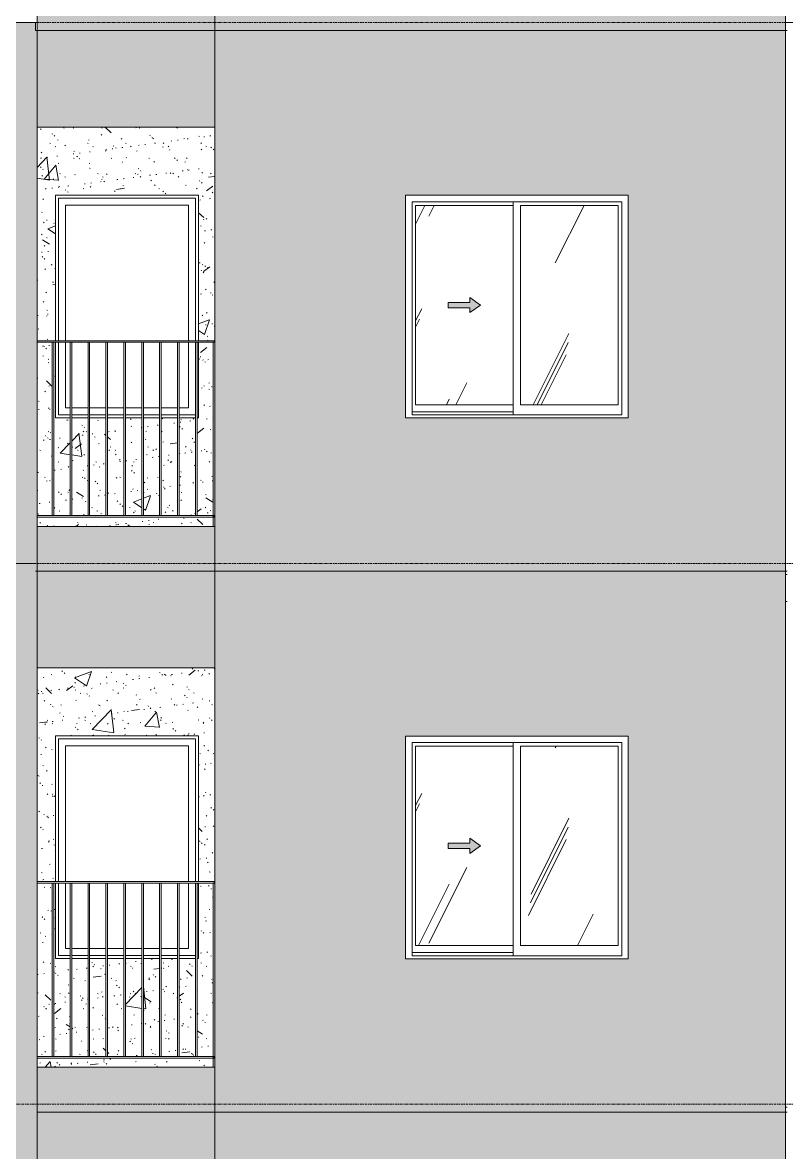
# Model space of a CAD drawing. Header units: millimetres. Extents: x 1240 to 198004, y -7796 to 35300.
# Drawn here: x 126458 to 131261, y 18897 to 26000 of the extents above; entities that cross this region are included whole.
import ezdxf

# ---------------------------------------------------------------- set-up
doc = ezdxf.new("R2010")
doc.units = ezdxf.units.MM
doc.linetypes.add('1 NÉT CALL OUT', pattern=[6, 3, -3])
doc.linetypes.add('Centre', pattern=[31.75, 6.35, -4.7625, 15.875, -4.7625])
for name, color, linetype, lineweight in [('0-2', 50, 'Continuous', 5), ('A-DETL-GENF', 92, 'Continuous', 9), ('A-DETL-GENF-2', 92, '1 NÉT CALL OUT', 9), ('A-FLOR', 192, 'Continuous', 9), ('A-FLOR-2', 7, 'Continuous', 9), ('A-FLOR-HRAL', 11, 'Continuous', 9), ('A-FLOR-HRAL-1', 253, 'Continuous', 9), ('A-FLOR-LEVL-2', 51, 'Centre', 9), ('A-GLAZ', 151, 'Continuous', 9), ('A-GLAZ-1', 7, 'Continuous', 9), ('A-GLAZ-3', 7, '1 NÉT CALL OUT', 9), ('A-WALL', 113, 'Continuous', 9), ('A-WALL-PATT-2', 9, 'Continuous', 9), ('A-WALL-PATT-3', 111, 'Continuous', 5), ('A-WALL-PATT-4', 111, 'Continuous', 9), ('I-WALL', 2, 'Continuous', 9), ('I-WALL-1', 7, 'Continuous', 9)]:
    doc.layers.add(name, color=color, linetype=linetype, lineweight=lineweight)
pattern_1 = [(50, (0, 0), (1093.104, -95.634), [114.3, -1257.3]), (355, (0, 0), (-211.457, 1146.341), [91.44, -1005.84]), (100.451, (91.1, -8), (881.656, 1050.7), [97.14, -1068.54]), (46.184, (0, 304.8), (1626.475, -252.257), [171.45, -1885.95]), (96.636, (135.5, 283.8), (1424.416, 1484.565), [145.71, -1602.81]), (351.184, (0, 304.8), (1424.43, 1484.55), [137.16, -1508.76]), (21, (152.4, 228.6), (909.686, -613.591), [114.3, -1257.3]), (326, (152.4, 228.6), (370.812, 1105.129), [91.44, -1005.84]), (71.451, (228.2, 177.5), (1280.503, 491.528), [97.14, -1068.54]), (37.5, (0, 0), (18.5313, 507.3303), [50.292, -943.356, 50.292, -970.788, -1009.65]), (37.5, (0, 0), (18.5313, 507.3303), [-2014.728, 50.292, -959.358]), (7.5, (0, 0), (400.9178, 601.0836), [50.292, -531.876, 50.292, -920.496, -384.81]), (7.5, (0, 0), (400.9178, 601.0836), [-1552.956, 50.292, -334.518]), (327.5, (-339.85, 0), (813.5452, -34.3737), [50.292, -330.708, 50.292, -1138.428, -1577.34]), (327.5, (-339.85, 0), (813.5452, -34.3737), [-1569.72, 50.292, -1527.048]), (317.5, (-492.25, 0), (888.7755, 152.56), [50.292, -445.008, 50.292, -739.14, -1120.14]), (317.5, (-492.25, 0), (888.7755, 152.56), [-1284.732, 50.292, -1069.848])]
pattern_2 = [(37.5, (0, 0), (-4.79953, 146.8239), [5.029, -110.795, 5.029, -124.511, -123.825]), (37.5, (0, 0), (-4.79953, 146.8239), [-245.364, 5.029, -118.796]), (7.5, (0, 0), (134.85743, 215.0472), [5.029, -57.455, 5.029, -99.365, -40.005]), (7.5, (0, 0), (134.85743, 215.0472), [-166.878, 5.029, -34.976]), (327.5, (-93.73, 0), (237.29776, 0.4316), [5.029, -33.071, 5.029, -132.131, -179.07]), (327.5, (-93.73, 0), (237.29776, 0.4316), [-175.26, 5.029, -174.041]), (317.5, (-93.73, 0), (229.06706, 66.8792), [5.029, -14.021, 5.029, -84.887, -102.87]), (317.5, (-93.73, 0), (229.06706, 66.8792), [-108.966, 5.029, -97.841])]
pattern_3 = [(63.435, (1790.26, 104.33), (-0.0014, 1524.001), [532.463, -2875.304]), (63.435, (266.26, 104.33), (-0.0014, 1524.001), [532.463, -2875.304]), (63.435, (2519.8, 398.8), (-0.0014, 1524.001), [532.463, -2875.304]), (63.435, (995.8, 398.8), (-0.0014, 1524.001), [532.463, -2875.304]), (63.435, (2409.4, 294.83), (-0.0014, 1524.001), [532.463, -2875.304]), (63.435, (885.4, 294.83), (-0.0014, 1524.001), [532.463, -2875.304]), (63.435, (2296.8, 890.1), (-0.0014, 1524.001), [258.802, -3148.965]), (63.435, (772.8, 890.1), (-0.0014, 1524.001), [258.802, -3148.965]), (63.435, (2223.2, 797.95), (-0.0014, 1524.001), [532.463, -2875.304]), (63.435, (699.2, 797.95), (-0.0014, 1524.001), [532.463, -2875.304]), (63.435, (2236.2, 864.1), (-0.0014, 1524.001), [532.463, -2875.304]), (63.435, (712.2, 864.1), (-0.0014, 1524.001), [532.463, -2875.304]), (63.435, (1621.35, 573.94), (-0.0014, 1524.001), [532.463, -2875.304]), (63.435, (97.35, 573.94), (-0.0014, 1524.001), [532.463, -2875.304]), (63.435, (1634.34, 651.9), (-0.0014, 1524.001), [532.463, -2875.304]), (63.435, (110.34, 651.9), (-0.0014, 1524.001), [532.463, -2875.304]), (63.435, (1637.84, 708.1), (-0.0014, 1524.001), [532.463, -2875.304]), (63.435, (113.84, 708.1), (-0.0014, 1524.001), [532.463, -2875.304])]
pattern_4 = [(63.435, (1790.26, 104.33), (-0.0014, 1524.001), [532.463, -2875.304]), (63.435, (266.26, 104.33), (-0.0014, 1524.001), [532.463, -2875.304]), (63.435, (2519.8, 398.8), (-0.0014, 1524.001), [532.463, -2875.304]), (63.435, (995.8, 398.8), (-0.0014, 1524.001), [532.463, -2875.304]), (63.435, (2409.4, 294.83), (-0.0014, 1524.001), [532.463, -2875.304]), (63.435, (885.4, 294.83), (-0.0014, 1524.001), [532.463, -2875.304]), (63.435, (2296.8, 890.1), (-0.0014, 1524.001), [258.802, -3148.965]), (63.435, (772.8, 890.1), (-0.0014, 1524.001), [258.802, -3148.965]), (63.435, (2223.2, 797.95), (-0.0014, 1524.001), [532.463, -2875.304]), (63.435, (699.2, 797.95), (-0.0014, 1524.001), [532.463, -2875.304]), (63.435, (2236.2, 864.1), (-0.0014, 1524.001), [532.463, -2875.304]), (63.435, (712.2, 864.1), (-0.0014, 1524.001), [532.463, -2875.304]), (63.435, (1621.35, 573.94), (-0.0014, 1524.001), [532.463, -2875.304]), (63.435, (97.35, 573.94), (-0.0014, 1524.001), [532.463, -2875.304]), (63.435, (1634.34, 651.9), (-0.0014, 1524.001), [532.463, -2875.304]), (63.435, (110.34, 651.9), (-0.0014, 1524.001), [532.463, -2875.304]), (63.435, (1637.84, 708.1), (-0.0014, 1524.001), [532.463, -2875.304]), (63.435, (113.84, 708.1), (-0.0014, 1524.001), [532.463, -2875.304])]

# ---------------------------------------------------------------- blocks, each defined once
blk = doc.blocks.new('NCV_TKTC_KET CAU_rvt-2-TKCS_MẶT ĐỨNG NỘI KHU 2')
at = {"layer": 'A-FLOR-2'}
blk.add_line((-65035.3, 22360), (-65045.3, 22360), dxfattribs=at)
blk = doc.blocks.new('M_Fixed - 900 x 1400-901190-TKCS_MẶT ĐỨNG NỘI KHU 2')
at = {"layer": 'A-GLAZ-1'}
for p, q in [((-61415.9, 7000), (-61415.9, 7896)), ((-61415.9, 7896), (-60553.9, 7896)), ((-60553.9, 7896), (-60553.9, 7000)), ((-61371.9, 7000), (-61371.9, 7852)), ((-61371.9, 7852), (-60597.9, 7852)), ((-60597.9, 7852), (-60597.9, 7000)), ((-61415.9, 6534), (-61415.9, 6990)), ((-61371.9, 6578), (-61371.9, 6990)), ((-60597.9, 6990), (-60597.9, 6578)), ((-61341.9, 6578), (-61371.9, 6578)), ((-61229.4, 6578), (-61331.9, 6578)), ((-61116.9, 6578), (-61219.4, 6578)), ((-61004.4, 6578), (-61106.9, 6578)), ((-60891.9, 6578), (-60994.4, 6578)), ((-60779.4, 6578), (-60881.9, 6578)), ((-60666.9, 6578), (-60769.4, 6578)), ((-60597.9, 6578), (-60656.9, 6578)), ((-61341.9, 6534), (-61415.9, 6534)), ((-61229.4, 6534), (-61331.9, 6534)), ((-61116.9, 6534), (-61219.4, 6534)), ((-61004.4, 6534), (-61106.9, 6534)), ((-60891.9, 6534), (-60994.4, 6534)), ((-60779.4, 6534), (-60881.9, 6534)), ((-60666.9, 6534), (-60769.4, 6534)), ((-60554.4, 6534), (-60656.9, 6534))]:
    blk.add_line(p, q, dxfattribs=at)
blk = doc.blocks.new('Railing - 10mm-901206-TKCS_MẶT ĐỨNG NỘI KHU 2')
at = {"layer": 'A-FLOR-HRAL-1'}
for p, q in [((-60554.4, 5900), (-60554.4, 6990)), ((-60544.4, 5900), (-60544.4, 6990))]:
    blk.add_line(p, q, dxfattribs=at)
blk = doc.blocks.new('Railing - 50 x 10mm-V285-TKCS_MẶT ĐỨNG NỘI KHU 2')
at = {"layer": 'A-FLOR-HRAL-1'}
for p in [(-68644, 5832.3), (-68635.3, 6990)]:
    blk.add_line(p, (-68644, 6990), dxfattribs=at)
blk = doc.blocks.new('Railing - Railing-V391-TKCS_MẶT ĐỨNG NỘI KHU 2')
at = {"layer": 'A-FLOR-HRAL-1'}
for p, q in [((-69751.9, 12700), (-68639, 12700)), ((-68639, 12690), (-69751.9, 12690)), ((-68639, 12700), (-68639, 12690))]:
    blk.add_line(p, q, dxfattribs=at)
for name, p in [('Railing - 10mm-901206-TKCS_MẶT ĐỨNG NỘI KHU 2', (-9102.1, 6800)), ('Railing - 10mm-901206-TKCS_MẶT ĐỨNG NỘI KHU 2', (-8989.6, 6800)), ('Railing - 10mm-901206-TKCS_MẶT ĐỨNG NỘI KHU 2', (-8877.1, 6800)), ('Railing - 10mm-901206-TKCS_MẶT ĐỨNG NỘI KHU 2', (-8764.6, 6800)), ('Railing - 10mm-901206-TKCS_MẶT ĐỨNG NỘI KHU 2', (-8652.1, 6800)), ('Railing - 10mm-901206-TKCS_MẶT ĐỨNG NỘI KHU 2', (-8539.6, 6800)), ('Railing - 10mm-901206-TKCS_MẶT ĐỨNG NỘI KHU 2', (-8427.1, 6800)), ('Railing - 10mm-901206-TKCS_MẶT ĐỨNG NỘI KHU 2', (-8314.6, 6800)), ('Railing - 10mm-901206-TKCS_MẶT ĐỨNG NỘI KHU 2', (-8202.1, 6800)), ('Railing - 50 x 10mm-V285-TKCS_MẶT ĐỨNG NỘI KHU 2', (0, 6800))]:
    blk.add_blockref(name, p)
blk = doc.blocks.new('Top Rail Type - Top Rail_Internal_-883598-TKCS_MẶT ĐỨNG NỘI KHU 2')
at = {"layer": 'A-FLOR-HRAL-1'}
for p, q in [((-68639, 7000), (-69751.9, 7000)), ((-68639, 6990), (-69751.9, 6990)), ((-68639, 7000), (-68639, 6990))]:
    blk.add_line(p, q, dxfattribs=at)
blk = doc.blocks.new('NCV_TKTC_TANG 6 - 8_rvt-4-TKCS_MẶT ĐỨNG NỘI KHU 2')
at = {"layer": 'A-WALL-PATT-2'}
h = blk.add_hatch(dxfattribs=at)
h.set_pattern_fill('FP_38', color=256, style=0, pattern_type=2)
h.set_pattern_definition(pattern_1)
h.paths.add_polyline_path([(-69605.1, 22832.3), (-68644, 22832.3), (-68644, 22890), (-69751.9, 22890), (-69751.9, 22832.3)])
h.paths.add_polyline_path([(-69309, 22900), (-69206.5, 22900), (-69206.5, 23515), (-69309, 23515), (-69309, 23008.6)])
h.paths.add_polyline_path([(-69196.5, 22900), (-69094, 22900), (-69094, 23515), (-69196.5, 23515), (-69196.5, 23034.3)])
h.paths.add_polyline_path([(-69084, 22900), (-68981.5, 22900), (-68981.5, 23515), (-69084, 23515), (-69084, 22937.2)])
h.paths.add_polyline_path([(-69319, 22900), (-69319, 23515), (-69421.5, 23515), (-69421.5, 22900)])
h.paths.add_polyline_path([(-69431.5, 22900), (-69431.5, 23515), (-69534, 23515), (-69534, 22900), (-69431.6, 22900)])
h.paths.add_polyline_path([(-69544, 22900), (-69544, 23515), (-69637, 23515), (-69637, 23990), (-69646.5, 23990), (-69646.5, 22900), (-69605.1, 22900)])
h.paths.add_polyline_path([(-68869, 22900), (-68869, 23515), (-68971.5, 23515), (-68971.5, 22900)])
h.paths.add_polyline_path([(-68859, 22900), (-68756.5, 22900), (-68756.5, 23515), (-68859, 23515), (-68859, 23407)])
h.paths.add_polyline_path([(-68746.5, 22900), (-68644, 22900), (-68644, 23990), (-68737, 23990), (-68737, 23515), (-68746.5, 23515), (-68746.5, 23491.5)])
h.paths.add_polyline_path([(-69656.5, 22900), (-69656.5, 23990), (-69751.9, 23990), (-69751.9, 22900)])
h.paths.add_polyline_path([(-68639, 23990), (-68635.3, 23990), (-68635.3, 25342.9), (-69751.9, 25342.9), (-69751.9, 24000), (-69637, 24000), (-69637, 24915), (-68737, 24914.4), (-68737, 24000), (-68639, 24000)])
h = blk.add_hatch(dxfattribs=at)
h.set_pattern_fill('FP_39', color=256, style=0, pattern_type=2)
h.set_pattern_definition(pattern_2)
h.paths.add_polyline_path([(-69605.1, 22832.3), (-68644, 22832.3), (-68644, 22890), (-69751.9, 22890), (-69751.9, 22832.3)])
h.paths.add_polyline_path([(-69309, 22900), (-69206.5, 22900), (-69206.5, 23515), (-69309, 23515), (-69309, 23008.6)])
h.paths.add_polyline_path([(-69196.5, 22900), (-69094, 22900), (-69094, 23515), (-69196.5, 23515), (-69196.5, 23034.3)])
h.paths.add_polyline_path([(-69084, 22900), (-68981.5, 22900), (-68981.5, 23515), (-69084, 23515), (-69084, 22937.2)])
h.paths.add_polyline_path([(-69319, 22900), (-69319, 23515), (-69421.5, 23515), (-69421.5, 22900)])
h.paths.add_polyline_path([(-69431.5, 22900), (-69431.5, 23515), (-69534, 23515), (-69534, 22900), (-69431.6, 22900)])
h.paths.add_polyline_path([(-69544, 22900), (-69544, 23515), (-69637, 23515), (-69637, 23990), (-69646.5, 23990), (-69646.5, 22900), (-69605.1, 22900)])
h.paths.add_polyline_path([(-68869, 22900), (-68869, 23515), (-68971.5, 23515), (-68971.5, 22900)])
h.paths.add_polyline_path([(-68859, 22900), (-68756.5, 22900), (-68756.5, 23515), (-68859, 23515), (-68859, 23407)])
h.paths.add_polyline_path([(-68746.5, 22900), (-68644, 22900), (-68644, 23990), (-68737, 23990), (-68737, 23515), (-68746.5, 23515), (-68746.5, 23491.5)])
h.paths.add_polyline_path([(-69656.5, 22900), (-69656.5, 23990), (-69751.9, 23990), (-69751.9, 22900)])
h.paths.add_polyline_path([(-68639, 23990), (-68635.3, 23990), (-68635.3, 25342.9), (-69751.9, 25342.9), (-69751.9, 24000), (-69637, 24000), (-69637, 24915), (-68737, 24914.4), (-68737, 24000), (-68639, 24000)])
at = {"layer": 'I-WALL-1'}
for p, q in [((-69637, 24000), (-69637, 24915)), ((-69637, 24915), (-68737, 24915)), ((-68737, 24915), (-68737, 24000)), ((-69637, 23515), (-69637, 23990)), ((-68737, 23990), (-68737, 23515)), ((-69544, 23515), (-69637, 23515)), ((-69431.5, 23515), (-69534, 23515)), ((-69319, 23515), (-69421.5, 23515)), ((-69206.5, 23515), (-69309, 23515)), ((-69094, 23515), (-69196.5, 23515)), ((-68981.5, 23515), (-69084, 23515)), ((-68869, 23515), (-68971.5, 23515)), ((-68756.5, 23515), (-68859, 23515)), ((-68737, 23515), (-68746.5, 23515))]:
    blk.add_line(p, q, dxfattribs=at)
at = {"layer": 'A-FLOR-HRAL'}
for name, p in [('Top Rail Type - Top Rail_Internal_-883598-TKCS_MẶT ĐỨNG NỘI KHU 2', (0, 17000)), ('Railing - Railing-V391-TKCS_MẶT ĐỨNG NỘI KHU 2', (0, 10200))]:
    blk.add_blockref(name, p, dxfattribs=at)
at = {"layer": 'A-GLAZ'}
blk.add_blockref('M_Fixed - 900 x 1400-901190-TKCS_MẶT ĐỨNG NỘI KHU 2', (-8202.1, 17000), dxfattribs=at)
blk = doc.blocks.new('NCV_TKTC_TANG 6 - 8_rvt-6-TKCS_MẶT ĐỨNG NỘI KHU 2')
at = {"layer": 'A-WALL-PATT-2'}
h = blk.add_hatch(dxfattribs=at)
h.set_pattern_fill('FP_62', color=256, style=0, pattern_type=2)
h.set_pattern_definition(pattern_1)
h.paths.add_polyline_path([(-69751.9, 19432.3), (-68644, 19432.3), (-68644, 19490), (-69751.9, 19490)])
h.paths.add_polyline_path([(-69431.6, 19500), (-69431.5, 19500.1), (-69431.5, 20115), (-69534, 20115), (-69534, 19500)])
h.paths.add_polyline_path([(-69421.5, 19500), (-69319, 19500), (-69319, 20115), (-69421.5, 20115), (-69421.5, 19509)])
h.paths.add_polyline_path([(-69751.9, 19500), (-69656.5, 19500), (-69656.5, 20590), (-69751.9, 20590), (-69751.9, 19531)])
h.paths.add_polyline_path([(-69206.5, 19500), (-69206.5, 20115), (-69309, 20115), (-69309, 19500)])
h.paths.add_polyline_path([(-69196.5, 19500), (-69094, 19500), (-69094, 20115), (-69196.5, 20115), (-69196.5, 19634.3)])
h.paths.add_polyline_path([(-69084, 19500), (-68981.5, 19500), (-68981.5, 20115), (-69084, 20115), (-69084, 19537.2)])
h.paths.add_polyline_path([(-69646.5, 19500), (-69544, 19500), (-69544, 20115), (-69637, 20115), (-69637, 20590), (-69646.5, 20590), (-69646.5, 20066.6)])
h.paths.add_polyline_path([(-68971.5, 19500), (-68869, 19500), (-68869, 20115), (-68971.5, 20115), (-68971.5, 19907.4)])
h.paths.add_polyline_path([(-68859, 19500), (-68756.5, 19500), (-68756.5, 20115), (-68859, 20115), (-68859, 20007)])
h.paths.add_polyline_path([(-68746.5, 19500), (-68644, 19500), (-68644, 20590), (-68737, 20590), (-68737, 20115), (-68746.5, 20115), (-68746.5, 20106.6)])
h.paths.add_polyline_path([(-68635.3, 20590), (-68635.3, 21942.9), (-69751.9, 21942.9), (-69751.9, 20600), (-69637, 20600), (-69637, 21515), (-68737, 21514.4), (-68737, 20600), (-68639, 20600), (-68639, 20590)])
h = blk.add_hatch(dxfattribs=at)
h.set_pattern_fill('FP_63', color=256, style=0, pattern_type=2)
h.set_pattern_definition(pattern_2)
h.paths.add_polyline_path([(-69751.9, 19432.3), (-68644, 19432.3), (-68644, 19490), (-69751.9, 19490)])
h.paths.add_polyline_path([(-69431.6, 19500), (-69431.5, 19500.1), (-69431.5, 20115), (-69534, 20115), (-69534, 19500)])
h.paths.add_polyline_path([(-69421.5, 19500), (-69319, 19500), (-69319, 20115), (-69421.5, 20115), (-69421.5, 19509)])
h.paths.add_polyline_path([(-69751.9, 19500), (-69656.5, 19500), (-69656.5, 20590), (-69751.9, 20590), (-69751.9, 19531)])
h.paths.add_polyline_path([(-69206.5, 19500), (-69206.5, 20115), (-69309, 20115), (-69309, 19500)])
h.paths.add_polyline_path([(-69196.5, 19500), (-69094, 19500), (-69094, 20115), (-69196.5, 20115), (-69196.5, 19634.3)])
h.paths.add_polyline_path([(-69084, 19500), (-68981.5, 19500), (-68981.5, 20115), (-69084, 20115), (-69084, 19537.2)])
h.paths.add_polyline_path([(-69646.5, 19500), (-69544, 19500), (-69544, 20115), (-69637, 20115), (-69637, 20590), (-69646.5, 20590), (-69646.5, 20066.6)])
h.paths.add_polyline_path([(-68971.5, 19500), (-68869, 19500), (-68869, 20115), (-68971.5, 20115), (-68971.5, 19907.4)])
h.paths.add_polyline_path([(-68859, 19500), (-68756.5, 19500), (-68756.5, 20115), (-68859, 20115), (-68859, 20007)])
h.paths.add_polyline_path([(-68746.5, 19500), (-68644, 19500), (-68644, 20590), (-68737, 20590), (-68737, 20115), (-68746.5, 20115), (-68746.5, 20106.6)])
h.paths.add_polyline_path([(-68635.3, 20590), (-68635.3, 21942.9), (-69751.9, 21942.9), (-69751.9, 20600), (-69637, 20600), (-69637, 21515), (-68737, 21514.4), (-68737, 20600), (-68639, 20600), (-68639, 20590)])
at = {"layer": 'I-WALL-1'}
for p, q in [((-69637, 20600), (-69637, 21515)), ((-69637, 21515), (-68737, 21515)), ((-68737, 21515), (-68737, 20600)), ((-69637, 20115), (-69637, 20590)), ((-68737, 20590), (-68737, 20115)), ((-69544, 20115), (-69637, 20115)), ((-69431.5, 20115), (-69534, 20115)), ((-69319, 20115), (-69421.5, 20115)), ((-69206.5, 20115), (-69309, 20115)), ((-69094, 20115), (-69196.5, 20115)), ((-68981.5, 20115), (-69084, 20115)), ((-68869, 20115), (-68971.5, 20115)), ((-68756.5, 20115), (-68859, 20115)), ((-68737, 20115), (-68746.5, 20115))]:
    blk.add_line(p, q, dxfattribs=at)
at = {"layer": 'A-FLOR-HRAL'}
for name, p in [('Top Rail Type - Top Rail_Internal_-883598-TKCS_MẶT ĐỨNG NỘI KHU 2', (0, 13600)), ('Railing - Railing-V391-TKCS_MẶT ĐỨNG NỘI KHU 2', (0, 6800))]:
    blk.add_blockref(name, p, dxfattribs=at)
at = {"layer": 'A-GLAZ'}
blk.add_blockref('M_Fixed - 900 x 1400-901190-TKCS_MẶT ĐỨNG NỘI KHU 2', (-8202.1, 13600), dxfattribs=at)
blk = doc.blocks.new('1_FAMILY RVT - W01-WxH 1400x1400xmm-V478-TKCS_MẶT ĐỨNG NỘI KHU 2')
at = {"layer": 'A-DETL-GENF-2'}
blk.add_hatch(color=256, dxfattribs=at).paths.add_polyline_path([(-67030.8, 20776.5), (-66963.1, 20823.9), (-67030.8, 20871.4), (-67030.8, 20840.9), (-67166.3, 20840.9), (-67166.3, 20807), (-67030.8, 20807)])
at = {"layer": 'A-GLAZ'}
h = blk.add_hatch(dxfattribs=at)
h.set_pattern_fill('FP_36', color=256, style=0, pattern_type=2)
h.set_pattern_definition(pattern_3)
h.paths.add_polyline_path([(-66757.5, 20197), (-66757.5, 21450.9), (-67371.8, 21450.9), (-67371.8, 20197), (-67046, 20197)])
h.paths.add_polyline_path([(-67030.8, 20776.5), (-67030.8, 20807), (-67166.3, 20807), (-67166.3, 20840.9), (-67030.8, 20840.9), (-67030.8, 20871.4), (-66963.1, 20823.9), (-66987.3, 20807)])
h = blk.add_hatch(dxfattribs=at)
h.set_pattern_fill('FP_36', color=256, style=0, pattern_type=2)
h.set_pattern_definition(pattern_3)
h.paths.add_polyline_path([(-66713.1, 20197), (-66098.8, 20197), (-66098.8, 21450.9), (-66713.1, 21450.9), (-66713.1, 21074.5)])
at = {"layer": 'A-DETL-GENF'}
for p, q in [((-67166.3, 20840.9), (-67166.3, 20807)), ((-67166.3, 20840.9), (-67030.8, 20840.9)), ((-67030.8, 20840.9), (-67166.3, 20840.9)), ((-67166.3, 20840.9), (-67166.3, 20807)), ((-67030.8, 20871.4), (-67030.8, 20840.9)), ((-66963.1, 20823.9), (-67030.8, 20871.4)), ((-66963.1, 20823.9), (-67030.8, 20871.4)), ((-67030.8, 20871.4), (-67030.8, 20840.9)), ((-66963.1, 20823.9), (-67030.8, 20776.5)), ((-67030.8, 20776.5), (-66963.1, 20823.9)), ((-67166.3, 20807), (-67030.8, 20807)), ((-67166.3, 20807), (-67030.8, 20807)), ((-67030.8, 20807), (-67030.8, 20776.5)), ((-67030.8, 20807), (-67030.8, 20776.5))]:
    blk.add_line(p, q, dxfattribs=at)
at = {"layer": 'A-GLAZ'}
for p, q in [((-66035.3, 21514.4), (-67435.3, 21514.4)), ((-67435.3, 21514.4), (-67435.3, 20114.4)), ((-67394.4, 21473.5), (-66076.2, 21473.5)), ((-67394.4, 20133.5), (-67394.4, 21473.5)), ((-66757.5, 21473.5), (-66757.5, 20133.5)), ((-66076.2, 20133.5), (-66076.2, 21473.5)), ((-66035.3, 21514.4), (-66035.3, 20114.4)), ((-67371.8, 21450.9), (-67371.8, 20197)), ((-66757.5, 21450.9), (-67371.8, 21450.9)), ((-66713.1, 20197), (-66713.1, 21450.9)), ((-66713.1, 21450.9), (-66098.8, 21450.9)), ((-66098.8, 21450.9), (-66098.8, 20197)), ((-67371.8, 20197), (-66757.5, 20197)), ((-66098.8, 20197), (-66713.1, 20197)), ((-66035.3, 20114.4), (-67435.3, 20114.4)), ((-66757.5, 20152.5), (-67394.4, 20152.5)), ((-66757.5, 20152.5), (-67394.4, 20152.5)), ((-66076.2, 20133.5), (-67394.4, 20133.5))]:
    blk.add_line(p, q, dxfattribs=at)
blk = doc.blocks.new('1_FAMILY RVT - W01-WxH 1400x1400xmm-V491-TKCS_MẶT ĐỨNG NỘI KHU 2')
at = {"layer": 'A-DETL-GENF-2'}
blk.add_hatch(color=256, dxfattribs=at).paths.add_polyline_path([(-67030.8, 24176.5), (-66963.1, 24223.9), (-67030.8, 24271.4), (-67030.8, 24240.9), (-67166.3, 24240.9), (-67166.3, 24207), (-67030.8, 24207)])
at = {"layer": 'A-GLAZ'}
h = blk.add_hatch(dxfattribs=at)
h.set_pattern_fill('FP_43', color=256, style=0, pattern_type=2)
h.set_pattern_definition(pattern_4)
h.paths.add_polyline_path([(-67371.8, 23597), (-66757.5, 23597), (-66757.5, 24850.9), (-67371.8, 24850.9), (-67371.8, 24207)])
h.paths.add_polyline_path([(-67030.8, 24176.5), (-67030.8, 24207), (-67166.3, 24207), (-67166.3, 24240.9), (-67030.8, 24240.9), (-67030.8, 24271.4), (-66963.1, 24223.9), (-66987.3, 24207)])
h = blk.add_hatch(dxfattribs=at)
h.set_pattern_fill('FP_43', color=256, style=0, pattern_type=2)
h.set_pattern_definition(pattern_4)
h.paths.add_polyline_path([(-66713.1, 23597), (-66098.8, 23597), (-66098.8, 24850.9), (-66713.1, 24850.9), (-66713.1, 24474.5)])
at = {"layer": 'A-DETL-GENF'}
for p, q in [((-67166.3, 24240.9), (-67166.3, 24207)), ((-67166.3, 24240.9), (-67030.8, 24240.9)), ((-67030.8, 24240.9), (-67166.3, 24240.9)), ((-67166.3, 24240.9), (-67166.3, 24207)), ((-67030.8, 24271.4), (-67030.8, 24240.9)), ((-66963.1, 24223.9), (-67030.8, 24271.4)), ((-66963.1, 24223.9), (-67030.8, 24271.4)), ((-67030.8, 24271.4), (-67030.8, 24240.9)), ((-66963.1, 24223.9), (-67030.8, 24176.5)), ((-67030.8, 24176.5), (-66963.1, 24223.9)), ((-67166.3, 24207), (-67030.8, 24207)), ((-67166.3, 24207), (-67030.8, 24207)), ((-67030.8, 24207), (-67030.8, 24176.5)), ((-67030.8, 24207), (-67030.8, 24176.5))]:
    blk.add_line(p, q, dxfattribs=at)
at = {"layer": 'A-GLAZ'}
for p, q in [((-66035.3, 24914.4), (-67435.3, 24914.4)), ((-67435.3, 24914.4), (-67435.3, 23514.4)), ((-67394.4, 24873.5), (-66076.2, 24873.5)), ((-67394.4, 23533.5), (-67394.4, 24873.5)), ((-66757.5, 24873.5), (-66757.5, 23533.5)), ((-66076.2, 23533.5), (-66076.2, 24873.5)), ((-66035.3, 24914.4), (-66035.3, 23514.4)), ((-67371.8, 24850.9), (-67371.8, 23597)), ((-66757.5, 24850.9), (-67371.8, 24850.9)), ((-66713.1, 23597), (-66713.1, 24850.9)), ((-66713.1, 24850.9), (-66098.8, 24850.9)), ((-66098.8, 24850.9), (-66098.8, 23597)), ((-67371.8, 23597), (-66757.5, 23597)), ((-66098.8, 23597), (-66713.1, 23597)), ((-66035.3, 23514.4), (-67435.3, 23514.4)), ((-66757.5, 23552.5), (-67394.4, 23552.5)), ((-66757.5, 23552.5), (-67394.4, 23552.5)), ((-66076.2, 23533.5), (-67394.4, 23533.5))]:
    blk.add_line(p, q, dxfattribs=at)

msp = doc.modelspace()

# ---------------------------------------------------------------- hatches: boundary and pattern name
at = {"layer": 'A-WALL-PATT-3'}
h = msp.add_hatch(color=256, dxfattribs=at)
h.paths.add_polyline_path([(127665.8, 25950), (131255.8, 25950), (131255.8, 29350), (127665.8, 29350), (127665.8, 28026.9)])
h.paths.add_polyline_path([(128906.7, 26914.4), (128865.8, 26914.4), (128865.8, 28314.4), (130265.8, 28314.4), (130265.8, 26914.4), (129255.1, 26914.4)])
for points in [[(126549.2, 22550), (126549.2, 25950), (126539.2, 25950), (126539.2, 22550)], [(126539.2, 19200), (126549.2, 19200), (126549.2, 22550), (126539.2, 22550), (126539.2, 20089.9)], [(126549.2, 15750), (126549.2, 19150), (126539.2, 19150), (126539.2, 15750)]]:
    msp.add_hatch(color=256, dxfattribs=at).paths.add_polyline_path(points)
h = msp.add_hatch(color=256, dxfattribs=at)
h.paths.add_polyline_path([(131255.8, 22550), (131255.8, 25950), (127665.8, 25950), (127665.8, 22550), (130534.7, 22550)])
h.paths.add_polyline_path([(129255.1, 23514.4), (128865.8, 23514.4), (128865.8, 24914.4), (130265.8, 24914.4), (130265.8, 23514.4), (130224.9, 23514.4)])
h = msp.add_hatch(color=256, dxfattribs=at)
h.paths.add_polyline_path([(129255.1, 19150), (131255.8, 19150), (131255.8, 22550), (127665.8, 22550), (127665.8, 19150), (128906.7, 19150)])
h.paths.add_polyline_path([(129255.1, 20114.4), (128865.8, 20114.4), (128865.8, 21514.4), (130265.8, 21514.4), (130265.8, 20114.4), (130224.9, 20114.4)])
h = msp.add_hatch(color=256, dxfattribs=at)
h.paths.add_polyline_path([(131255.8, 15750), (131255.8, 19150), (127665.8, 19150), (127665.8, 15750), (130534.7, 15750)])
h.paths.add_polyline_path([(129255.1, 16714.4), (128865.8, 16714.4), (128865.8, 18114.4), (130265.8, 18114.4), (130265.8, 16714.4), (130224.9, 16714.4)])
at = {"layer": 'A-WALL-PATT-4'}
for points in [[(127665.8, 25950), (127665.8, 26232.3), (126549.2, 26232.3), (126549.2, 25950), (126696, 25950)], [(127665.8, 25342.9), (127665.8, 25950), (126549.2, 25950), (126549.2, 25342.9), (126696, 25342.9)], [(127665.8, 22550), (127665.8, 22832.3), (126549.2, 22832.3), (126549.2, 22550), (126696, 22550)], [(127665.8, 21942.9), (127665.8, 22550), (126549.2, 22550), (126549.2, 21942.9), (126696, 21942.9)], [(127665.8, 19150), (127665.8, 19432.3), (126549.2, 19432.3), (126549.2, 19150), (126696, 19150)], [(126696, 18542.9), (127665.8, 18542.9), (127665.8, 19150), (126549.2, 19150), (126549.2, 18542.9)]]:
    msp.add_hatch(color=256, dxfattribs=at).paths.add_polyline_path(points)
h = msp.add_hatch(color=256, dxfattribs=at)
h.paths.add_polyline_path([(122909.2, 22600), (126539.2, 22600), (126539.2, 26000), (122909.2, 26000), (122909.2, 23491.5)])
h.paths.add_polyline_path([(125416.4, 22800), (123264.2, 22800), (123264.2, 25350), (126339.2, 25350), (126339.2, 22800), (126056.2, 22800)])
h = msp.add_hatch(color=256, dxfattribs=at)
h.paths.add_polyline_path([(122909.2, 19200), (126539.2, 19200), (126539.2, 22600), (122909.2, 22600), (122909.2, 20089.9)])
h.paths.add_polyline_path([(123264.2, 19400), (123264.2, 21950), (126339.2, 21950), (126339.2, 19400), (124136.9, 19400)])
h = msp.add_hatch(color=256, dxfattribs=at)
h.paths.add_polyline_path([(122909.2, 15800), (126539.2, 15800), (126539.2, 19150), (126549.2, 19150), (126549.2, 19200), (122909.2, 19200), (122909.2, 16688.3)])
h.paths.add_polyline_path([(126056.2, 16000), (123264.2, 16000), (123264.2, 18550), (126339.2, 18550), (126339.2, 16000)])

# ---------------------------------------------------------------- linework, layer by layer
at = {"layer": 'A-FLOR'}
for p, q in [((131265.8, 22530), (131255.8, 22530)), ((131255.8, 19180), (131265.8, 19180))]:
    msp.add_line(p, q, dxfattribs=at)
at = {"layer": 'A-FLOR-LEVL-2'}
for p, q in [((104944.5, 26000), (194512.3, 26000)), ((104944.5, 22600), (194512.3, 22600)), ((104944.5, 19200), (194512.3, 19200))]:
    msp.add_line(p, q, dxfattribs=at)
at = {"layer": 'A-WALL'}
for p, q in [((126549.2, 29350), (126549.2, 4950)), ((127665.8, 29350), (127665.8, 22550)), ((131255.8, 8950), (131255.8, 29350)), ((122909.2, 26000), (126549.2, 26000)), ((126539.2, 25950), (126539.2, 26000)), ((134799.2, 26000), (131255.8, 26000)), ((126539.2, 25950), (126549.2, 25950)), ((131265.8, 25950), (127665.8, 25950)), ((127665.8, 25950), (131255.8, 25950)), ((126539.2, 22600), (122909.2, 22600)), ((126539.2, 22550), (126549.2, 22550)), ((126549.2, 22550), (126539.2, 22550)), ((127665.8, 22550), (127665.8, 5700)), ((131255.8, 22550), (127665.8, 22550)), ((127665.8, 22550), (131265.8, 22550)), ((131265.8, 19150), (127665.8, 19150)), ((127665.8, 19150), (131255.8, 19150))]:
    msp.add_line(p, q, dxfattribs=at)
at = {"layer": 'I-WALL'}
for p, q in [((127665.8, 25950), (126549.2, 25950)), ((126549.2, 25342.9), (127665.8, 25342.9)), ((127665.8, 22832.3), (126549.2, 22832.3)), ((127665.8, 22550), (126549.2, 22550)), ((126549.2, 21942.9), (127665.8, 21942.9)), ((127665.8, 19432.3), (126549.2, 19432.3)), ((127665.8, 19150), (126549.2, 19150))]:
    msp.add_line(p, q, dxfattribs=at)

# ---------------------------------------------------------------- block references
at = {"layer": '0-2'}
for name in ['NCV_TKTC_KET CAU_rvt-2-TKCS_MẶT ĐỨNG NỘI KHU 2', 'NCV_TKTC_TANG 6 - 8_rvt-4-TKCS_MẶT ĐỨNG NỘI KHU 2', 'NCV_TKTC_TANG 6 - 8_rvt-6-TKCS_MẶT ĐỨNG NỘI KHU 2']:
    msp.add_blockref(name, (196301.1, 0), dxfattribs=at)
at = {"layer": 'A-GLAZ-3'}
for name in ['1_FAMILY RVT - W01-WxH 1400x1400xmm-V491-TKCS_MẶT ĐỨNG NỘI KHU 2', '1_FAMILY RVT - W01-WxH 1400x1400xmm-V478-TKCS_MẶT ĐỨNG NỘI KHU 2']:
    msp.add_blockref(name, (196301.1, 0), dxfattribs=at)

doc.saveas('drawing.dxf')
